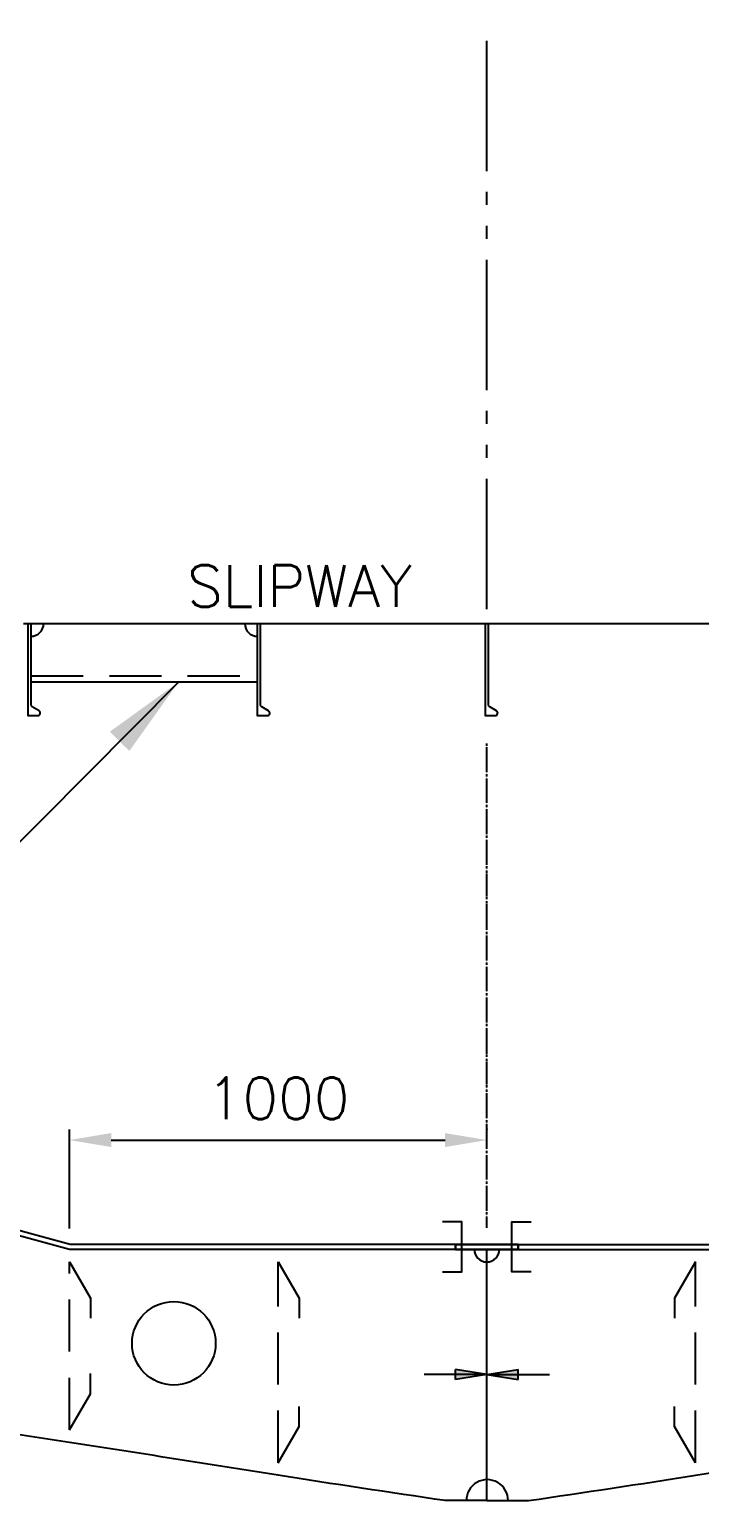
# Model space of a CAD drawing. Extents: x 53504 to 217282, y 25397 to 142583.
# Drawn here: x 170937 to 172543, y 133324 to 136851 of the extents above; entities that cross this region are included whole.
import ezdxf

# ---------------------------------------------------------------- set-up
doc = ezdxf.new("R2010")
doc.units = 0
doc.header["$LTSCALE"] = 250
doc.linetypes.add('DASHED', pattern=[0.75, 0.5, -0.25])
doc.linetypes.add('PHANTOM', pattern=[2.1, 1.25, -0.2, 0.125, -0.2, 0.125, -0.2])
doc.layers.get('0').update_dxf_attribs({"linetype": 'CONTINUOUS'})
doc.layers.get('DEFPOINTS').update_dxf_attribs({"linetype": 'CONTINUOUS'})
for name, color, linetype in [('S0CO1', 1, 'CONTINUOUS'), ('S0CO2', 2, 'CONTINUOUS'), ('S0CO5', 4, 'CONTINUOUS'), ('S0DA1', 1, 'DASHED'), ('S0DA2', 2, 'DASHED'), ('S0DIM', 2, 'CONTINUOUS'), ('S0PH1', 1, 'PHANTOM'), ('S0TX2', 2, 'CONTINUOUS')]:
    doc.layers.add(name, color=color, linetype=linetype)
doc.styles.add('ROMANS', font='romans', dxfattribs={"height": 100})
doc.dimstyles.new('ORGINAL', dxfattribs={"dimscale": 100, "dimtxt": 1.8, "dimasz": 2, "dimexe": 0.5, "dimexo": 1, "dimgap": 0.5, "dimtad": 1, "dimdec": 0, "dimdsep": 46, "dimtxsty": 'ROMANS', "dimcen": 0, "dimclrd": 1, "dimclre": 1, "dimclrt": 2, "dimadec": 3, "dimazin": 2, "dimtfac": 1, "dimtdec": 0, "dimtmove": 0, "dimatfit": 3, "dimfxl": 1, "dimtvp": 100, "dimtolj": 1, "dimarcsym": 0})
doc.dimstyles.get("Standard").update_dxf_attribs({"dimscale": 50, "dimtxt": 2, "dimasz": 2, "dimexe": 0.5, "dimexo": 1, "dimgap": 1, "dimtad": 1, "dimdsep": 46, "dimtxsty": 'ROMANS', "dimcen": 1.5, "dimclrd": 1, "dimclre": 1, "dimclrt": 2, "dimazin": 2, "dimtfac": 1, "dimtmove": 2, "dimatfit": 3, "dimfxl": 1, "dimtvp": 100, "dimtolj": 1, "dimarcsym": 0})

# ---------------------------------------------------------------- blocks, each defined once
blk = doc.blocks.new('240x8')
at = {"color": 0}
blk.add_lwpolyline([(0, 0), (0, -220), (-24, -220, -0.767327), (-27, -208.8), (-10.8, -199.4, 0.267949), (-8, -194.7), (-8, 0)], format="xyb", close=True, dxfattribs=at)
blk = doc.blocks.new('ST10005')
at = {"color": 1}
for p, q in [((0, 0), (2, 0.317)), ((0, 0), (2, -0.317)), ((0, 0), (4, 0)), ((2, 0.317), (2, -0.317))]:
    blk.add_line(p, q, dxfattribs=at)
blk.add_solid([(0, 0), (2, 0.317), (0, 0), (2, -0.317)], dxfattribs=at)
blk = doc.blocks.new('*D133')
at = {"layer": 'DEFPOINTS', "color": 0, "transparency": 16777216}
for p in [(172033, 134188.6), (172033, 134165.4), (171033, 133926.4)]:
    blk.add_point(p, dxfattribs=at)
at = {"layer": 'S0CO1', "color": 1, "lineweight": -2, "transparency": 16777216}
for p, q in [((171033, 133976.4), (171033, 134213.6)), ((172033, 134215.4), (172033, 134213.6)), ((171133, 134188.6), (171933, 134188.6))]:
    blk.add_line(p, q, dxfattribs=at)
at = {"layer": 'S0CO1', "color": 1, "transparency": 16777216}
for points in [[(171133, 134205.3), (171133, 134171.9), (171033, 134188.6)], [(171933, 134205.3), (171933, 134171.9), (172033, 134188.6)]]:
    blk.add_solid(points, dxfattribs=at)
at = {"layer": 'S0CO1', "color": 2, "transparency": 16777216, "insert": (171533, 134288.6), "char_height": 100, "attachment_point": 5, "style": 'ROMANS'}
blk.add_mtext('\\A1;1000', dxfattribs=at)

msp = doc.modelspace()

# ---------------------------------------------------------------- linework, layer by layer
at = {"layer": 'S0CO1', "color": 0}
msp.add_line((171483.047, 135286.385), (170941.047, 135286.385), dxfattribs=at)
for points in [[(171973.047, 133926.389), (171033.047, 133926.389), (169878.047, 134241.227)], [(171973.047, 133938.389), (171034.807, 133938.389), (169881.493, 134252.721)], [(172093.047, 133938.389), (173031.286, 133938.389), (174184.6, 134252.721)], [(172093.047, 133926.389), (173033.047, 133926.389), (174188.047, 134241.227)], [(171926.803, 133872.39), (171973.045, 133872.389), (171973.048, 133992.389), (171926.807, 133992.39)], [(172139.29, 133872.39), (172093.048, 133872.389), (172093.045, 133992.389), (172139.286, 133992.39)], [(171033.047, 133896.389), (171083.047, 133809.786), (171083.047, 133761.629)], [(171533.047, 133896.389), (171583.047, 133809.786), (171583.047, 133761.629)], [(172533.047, 133896.389), (172483.047, 133809.786), (172483.047, 133761.629)], [(171033.047, 133493.881), (171083.047, 133580.483), (171083.047, 133628.641)], [(171533.047, 133414.964), (171583.047, 133501.566), (171583.047, 133549.724)], [(172533.047, 133414.964), (172483.047, 133501.566), (172483.047, 133549.724)]]:
    msp.add_lwpolyline(points, dxfattribs=at)
msp.add_circle((171283.047, 133701.389), 100, dxfattribs=at)
for centre, radius, start, end in [((170941.047, 135426.385), 30, 270.000007, 0), ((171483.047, 135426.385), 30, 180, 269.999993), ((172033.047, 133926.389), 30, 180, 0), ((172033.047, 133926.389), 30, 180, 0), ((172034.047, 133324.488), 50, 359.889938, 180.100064)]:
    msp.add_arc(centre, radius, start, end, dxfattribs=at)
at = {"layer": 'S0CO2', "color": 0}
for points in [[(171958.047, 133926.389), (172108.047, 133926.389), (172108.047, 133938.389), (171958.047, 133938.389)], [(172108.047, 133926.389), (171958.047, 133926.389), (171958.047, 133938.389), (172108.047, 133938.389)]]:
    msp.add_lwpolyline(points, close=True, dxfattribs=at)
at = {"layer": 'S0CO5', "color": 0}
msp.add_line((173133.047, 135426.385), (170923.047, 135426.385), dxfattribs=at)
at = {"layer": 'S0CO5', "color": 0, "linetype": 'ByBlock'}
msp.add_line((172033.047, 133324.486), (172033.047, 133926.389), dxfattribs=at)
msp.add_line((172033.047, 133324.486), (172033.047, 133926.389), dxfattribs=at)
at = {"layer": 'S0CO5', "color": 0}
for points in [[(172033.047, 133324.41), (171933.047, 133324.311, -0.002307), (171533.047, 133384.964), (171283.06, 133424.506, 0.001231), (171033.047, 133463.881), (170782.99, 133502.146, -0.002418), (170533.046, 133541.142, -0.006276), (169932.347, 133645.597), (169333.047, 133757.803, -0.001073), (169004.156, 133820.223, -0.008304), (168676.49, 133888.782, -0.011927), (168351.913, 133970.527, -0.019183), (168033.047, 134072.294, -0.010623), (167901.385, 134123.141, -0.017778), (167772.822, 134181.381, -0.021351), (167649.239, 134249.471, -0.028506), (167533.047, 134329.522, -0.037503), (167416.895, 134434.571, -0.053094), (167321.56, 134558.818, -0.06083), (167256.831, 134701.119, -0.076496), (167233.047, 134855.628), (167233.046, 136696.227)], [(172033.047, 133324.41), (172133.047, 133324.311, 0.002307), (172533.047, 133384.964), (172783.033, 133424.506, -0.001231), (173033.047, 133463.881), (173283.104, 133502.146, 0.002418), (173533.047, 133541.142, 0.006276), (174133.746, 133645.597), (174733.047, 133757.803, 0.001073), (175061.937, 133820.223, 0.008304), (175389.603, 133888.782, 0.011927), (175714.18, 133970.527, 0.019183), (176033.047, 134072.294, 0.010623), (176164.708, 134123.141, 0.017778), (176293.271, 134181.381, 0.021351), (176416.854, 134249.471, 0.028506), (176533.047, 134329.522, 0.037503), (176649.198, 134434.571, 0.053094), (176744.533, 134558.818, 0.06083), (176809.262, 134701.119, 0.076496), (176833.047, 134855.628), (176833.047, 136696.227)]]:
    msp.add_lwpolyline(points, format="xyb", dxfattribs=at)
at = {"layer": 'S0DA1', "color": 0}
msp.add_line((170941.047, 135301.385), (171483.047, 135301.385), dxfattribs=at)
at = {"layer": 'S0DA2', "color": 0}
for p, q in [((171033.047, 133493.881), (171033.047, 133896.389)), ((171533.047, 133414.964), (171533.047, 133896.389)), ((172533.047, 133414.964), (172533.047, 133896.389))]:
    msp.add_line(p, q, dxfattribs=at)
at = {"layer": 'S0PH1', "color": 0}
msp.add_line((172033.047, 135461.639), (172033.047, 137747.816), dxfattribs=at)
at = {"layer": 'S0PH1', "color": 0, "ltscale": 0.02}
msp.add_line((172033.047, 133978.351), (172033.047, 135139.174), dxfattribs=at)

# ---------------------------------------------------------------- block references
at = {"layer": 'S0CO1', "color": 0, "yscale": 37.5, "zscale": 37.5, "rotation": 180}
for xscale in [37.5, -37.5]:
    msp.add_blockref('ST10005', (172033.047, 133626.389), dxfattribs=dict(at, xscale=xscale))
at = {"layer": 'S0CO2', "color": 0, "xscale": -1}
for p in [(170933.047, 135426.385), (171483.047, 135426.385), (172029.047, 135426.385)]:
    msp.add_blockref('240x8', p, dxfattribs=at)

# ---------------------------------------------------------------- texts
at = {"layer": 'S0DIM', "color": 0, "style": 'ROMANS'}
msp.add_text('SLIPWAY', height=100, dxfattribs=at).set_placement((171314.635, 135466.788))

# ---------------------------------------------------------------- dimensions: what is measured, and where the dimension line sits
at = {"layer": 'S0CO1', "color": 0}
dim = msp.add_linear_dim(base=(172033.047, 134188.602), p1=(171033.047, 133926.389), p2=(172033.047, 134165.399), dimstyle='STANDARD', dxfattribs=at)
dim.commit()
dim.dimension.update_dxf_attribs({"geometry": '*D133', "text_midpoint": (171533.047, 134288.602)})

# ---------------------------------------------------------------- leaders
at = {"layer": 'S0TX2', "color": 0}
msp.add_leader([(171294.112, 135286.385), (170849.636, 134838.856), (169971.774, 134838.856)], dimstyle='ORGINAL', dxfattribs=at)

doc.saveas('drawing.dxf')
